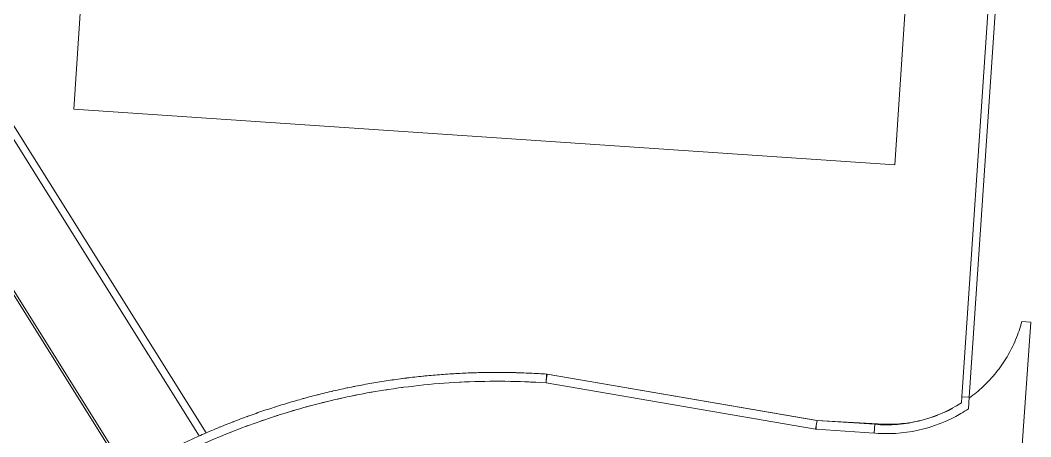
# Model space of a CAD drawing. Header units: millimetres. Extents: x -10647 to 220459, y -5491 to 72638.
# Drawn here: x 170923 to 205284, y 27498 to 41662 of the extents above; entities that cross this region are included whole.
import ezdxf

# ---------------------------------------------------------------- set-up
doc = ezdxf.new("R2010")
doc.units = ezdxf.units.MM
for name, color, linetype, lineweight in [('A-FLOR-____-OTLN', 9, 'Continuous', 9), ('A-FLOR-LEVL-OTLN', 9, 'Continuous', 9), ('A-WALL-____-OTLN', 9, 'Continuous', 9)]:
    doc.layers.add(name, color=color, linetype=linetype, lineweight=lineweight)

# ---------------------------------------------------------------- blocks, each defined once
blk = doc.blocks.new('doplnek operne zdi ve spadu - doplnek operne zdi ve spadu-2366219-schema POHLEDU D_130_6300')
at = {"layer": 'A-WALL-____-OTLN'}
for p, q in [((11866, 29629), (11846, 29330)), ((11849, 29395), (11889, 29625)), ((11889, 29625), (21062, 28056)), ((21011, 27760), (11846, 29330)), ((21062, 28056), (21011, 27760)), ((21026, 27758), (21036, 27908)), ((21054, 28057), (23025, 27924)), ((23025, 27924), (23005, 27625)), ((21026, 27758), (23005, 27625)), ((-2010, 26140), (-2159, 26401))]:
    blk.add_line(p, q, dxfattribs=at)
blk.add_open_spline([(-2159, 26401), (-1997, 26494), (-1670, 26676), (-1174, 26939), (-671, 27191), (-164, 27431), (350, 27659), (868, 27876), (1391, 28081), (1918, 28274), (2450, 28455), (2985, 28624), (3525, 28780), (4068, 28925), (4613, 29057), (5162, 29177), (5714, 29284), (6267, 29379), (6823, 29461), (7380, 29531), (7939, 29588), (8499, 29632), (9060, 29664), (9621, 29683), (10183, 29689), (10744, 29682), (11306, 29663), (11680, 29642), (11866, 29629)], degree=3, dxfattribs=at)
blk.add_open_spline([(-2010, 26140), (-1368, 26508), (-52, 27186), (2008, 28020), (4134, 28665), (6491, 29151), (9071, 29414), (10923, 29393), (11846, 29330)], degree=3, knots=[0, 0, 0, 0, 0.153846, 0.307692, 0.461538, 0.615385, 0.807692, 1, 1, 1, 1], dxfattribs=at)

msp = doc.modelspace()

# ---------------------------------------------------------------- linework, layer by layer
at = {"layer": 'A-FLOR-____-OTLN'}
for p, q in [((173610, 27680), (163087, 44481)), ((173102, 43929), (172743, 38637)), ((200659, 36742), (201018, 42035)), ((172743, 38637), (200659, 36742)), ((174514, 26237), (173610, 27680))]:
    msp.add_line(p, q, dxfattribs=at)
at = {"layer": 'A-FLOR-LEVL-OTLN'}
for p, q in [((204344, 17816), (205284, 31395)), ((204979, 31416), (205284, 31395)), ((198010, 28057), (200087, 27935))]:
    msp.add_line(p, q, dxfattribs=at)
for points, knots in [([(203197, 28818), (203361, 28937), (203685, 29205), (204117, 29675), (204489, 30212), (204783, 30794), (204924, 31206), (204979, 31416)], [0.7023072, 0.7023072, 0.7023072, 0.7023072, 0.831547, 0.9701381, 1.1087293, 1.2473205, 1.3859116, 1.3859116, 1.3859116, 1.3859116]), ([(182271, 29206), (182275, 29207), (182281, 29208), (182287, 29209), (182290, 29210)], [0.26536013, 0.26536013, 0.26536013, 0.26536013, 0.2657617078, 0.2661290538, 0.2661290538, 0.2661290538, 0.2661290538]), ([(200087, 27935), (200303, 27919), (200738, 27917), (201386, 28003), (201844, 28131), (202085, 28220), (202123, 28235)], [0, 0, 0, 0, 0.1385912, 0.2771823, 0.4157735, 0.4415568, 0.4415568, 0.4415568, 0.4415568]), ([(202360, 28333), (202443, 28371), (202529, 28412), (202613, 28456), (202616, 28458)], [0.49606166, 0.49606166, 0.49606166, 0.49606166, 0.55436465, 0.55678219, 0.55678219, 0.55678219, 0.55678219])]:
    msp.add_open_spline(points, degree=3, knots=knots, dxfattribs=at)
for points in [[(185536, 29636), (185542, 29636), (185549, 29636), (185555, 29637)], [(183896, 29475), (183903, 29476), (183909, 29477), (183916, 29478)]]:
    msp.add_open_spline(points, degree=3, dxfattribs=at)
at = {"layer": 'A-WALL-____-OTLN'}
for p, q in [((204765, 52037), (203190, 28843)), ((202941, 28860), (204498, 51805)), ((166061, 45479), (177241, 27629)), ((177010, 27527), (165849, 45347)), ((163197, 44456), (174583, 26277)), ((184639, 29561), (184617, 29559)), ((188324, 29658), (188300, 29659)), ((188837, 29628), (188822, 29629)), ((188837, 29628), (198010, 28057)), ((182526, 29256), (182480, 29247)), ((182569, 29263), (182526, 29256)), ((186413, 29376), (186453, 29378)), ((187513, 29384), (187523, 29384)), ((180751, 28541), (180763, 28545)), ((202926, 28654), (202941, 28860)), ((203190, 28843), (202941, 28860)), ((203190, 28843), (202941, 28860)), ((203190, 28843), (203163, 28451)), ((179576, 28193), (179587, 28196)), ((180632, 28509), (180643, 28512)), ((177260, 27637), (177241, 27629)), ((197974, 27759), (197967, 27760)), ((197982, 27758), (197974, 27759))]:
    msp.add_line(p, q, dxfattribs=at)
at = {"layer": 'A-WALL-____-OTLN', "flags": 128}
for points in [[(181072, 28935), (181051, 28930), (181042, 28927)], [(181551, 29051), (181540, 29048), (181509, 29041)], [(182063, 29163), (182032, 29157), (181984, 29147)], [(179612, 28519), (179598, 28515), (179571, 28506)], [(180109, 28672), (180079, 28663), (180046, 28653)], [(180597, 28810), (180564, 28801), (180540, 28795)], [(178690, 28206), (178645, 28189), (178624, 28182)], [(177744, 27841), (177705, 27825), (177692, 27820)], [(178218, 28029), (178173, 28012), (178140, 27999)]]:
    msp.add_lwpolyline(points, dxfattribs=at)
at = {"layer": 'A-WALL-____-OTLN'}
for centre, radius, start, end in [((187131, 4895), 24792, 93.3443, 93.4451), ((187131, 4895), 24792, 92.1093, 92.2318), ((187131, 4895), 24792, 90.8659, 91.0178), ((187131, 4895), 24792, 89.6416, 89.7842), ((187131, 4895), 24792, 88.361, 88.5644), ((187131, 4895), 24792, 98.1529, 98.3295), ((187131, 4895), 24792, 96.9365, 97.0917), ((187131, 4895), 24492, 92.8326, 92.9495), ((187131, 4895), 24492, 90.2502, 90.4013), ((187131, 4895), 24492, 87.3486, 87.7643), ((187131, 4895), 24492, 101.2028, 101.4974), ((187131, 4895), 24492, 99.9747, 100.1625), ((187131, 4895), 24492, 98.7044, 98.8741), ((187131, 4895), 24492, 97.4382, 97.6206), ((187131, 4895), 24492, 103.7802, 104.0767), ((187131, 4895), 24492, 102.491, 102.7817), ((200380, 32612), 4707, 265.1412, 302.7605), ((187131, 4895), 24492, 107.6498, 107.7829), ((187131, 4895), 24492, 106.3593, 106.6532), ((200380, 32612), 5007, 264.5029, 300.2436), ((200380, 32612), 5007, 300.2436, 303.7775), ((187131, 4895), 24492, 110.2341, 110.5169), ((187131, 4895), 24492, 108.9418, 109.2212), ((187131, 4895), 24492, 111.5281, 111.7918)]:
    msp.add_arc(centre, radius, start, end, dxfattribs=at)

# ---------------------------------------------------------------- block references
msp.add_blockref('doplnek operne zdi ve spadu - doplnek operne zdi ve spadu-2366219-schema POHLEDU D_130_6300', (176956, 0), dxfattribs=at)

doc.saveas('drawing.dxf')
